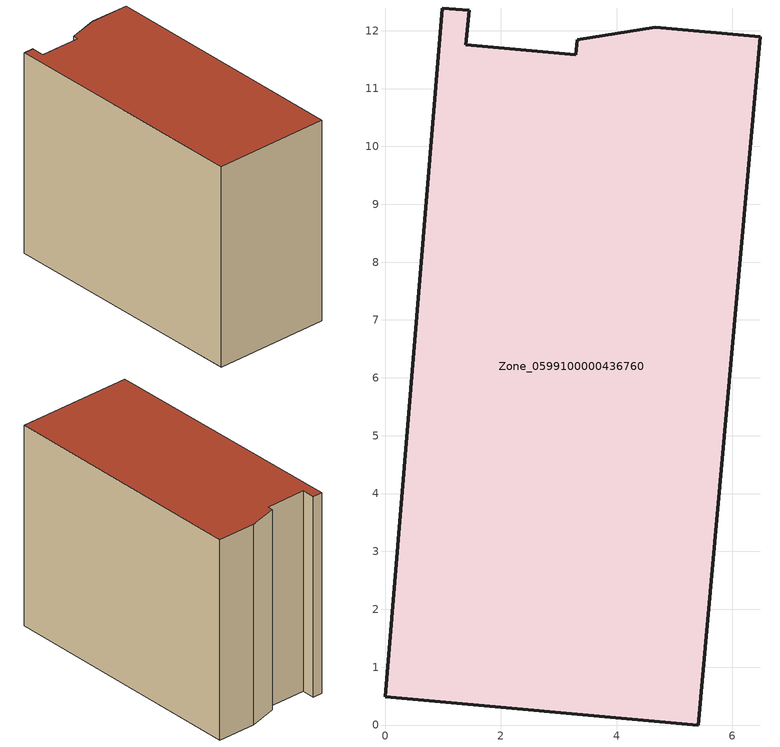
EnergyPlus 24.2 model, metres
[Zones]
Zone_0599100000436760
 floor ground (C_G): 3.32,11.84 4.67,12.06 6.49,11.9 5.41,0 0,0.49 0.98,12.39 1.45,12.35 1.4,11.75 3.29,11.58 z0
 wall outside (C_F): 5.41,0 6.49,11.9 4.67,12.06 3.32,11.84 3.29,11.58 1.4,11.75 1.45,12.35 0.98,12.39 0,0.49 5.41,0 z0:9.49
 roof outside (C_R): 4.67,12.06 3.32,11.84 3.29,11.58 1.4,11.75 1.45,12.35 0.98,12.39 0,0.49 5.41,0 6.49,11.9 z9.49
[BUILDING]
Pand.0599100000436760: North Axis=0; Terrain=City; Loads Convergence Tolerance Value=0.04; Temperature Convergence Tolerance Value=0.4; Solar Distribution=FullExterior; Maximum Number of Warmup Days=25; Minimum Number of Warmup Days=1
[Site:Location]
Rotterdam.The.Hague.AP_ZH_NLD Design_Conditions: Latitude=51.96; Longitude=4.45; Time Zone=1; Elevation=-4.5
[SITE:GROUNDTEMPERATURE:BUILDINGSURFACE]
18, 18, 18, 18, 18, 18, 18, 18, 18, 18, 18, 18
[MATERIAL] Thermal Absorptance=0.9; Solar Absorptance=0.7; Visible Absorptance=0.7
Name | Roughness | Thickness | Conductivity | Density | Specific Heat
G.TI.2006-2014 | MediumSmooth | 0.15 | 0.06 | 540 | 1210
F.TI.2006-2014 | Rough | 0.3 | 0.12 | 1920 | 840
R.TI.2006-2014 | MediumRough | 0.2 | 0.08 | 1500 | 1000
[CONSTRUCTION]
C_G: G.TI.2006-2014
C_F: F.TI.2006-2014
C_R: R.TI.2006-2014
[ZONE]
Zone_0599100000436760: Type=1; Multiplier=1; Ceiling Height=Autocalculate; Volume=Autocalculate; Floor Area=autocalculate; Part of Total Floor Area=Yes
[ZONEINFILTRATION:DESIGNFLOWRATE]
Infil_Zone_0599100000436760: Zone or ZoneList or Space or SpaceList=Zone_0599100000436760; Schedule=AlwaysOn; Design Flow Rate Calculation Method=Flow/Area; Flow Rate per Floor Area=0.0015; Constant Term Coefficient=1; Temperature Term Coefficient=0; Velocity Term Coefficient=0; Velocity Squared Term Coefficient=0
[HVACTEMPLATE:ZONE:IDEALLOADSAIRSYSTEM]
Zone_0599100000436760: Maximum Heating Supply Air Temperature=50; Minimum Cooling Supply Air Temperature=13; Maximum Heating Supply Air Humidity Ratio=0.0156; Minimum Cooling Supply Air Humidity Ratio=0.0077; Heating Limit=NoLimit; Cooling Limit=NoLimit; Dehumidification Control Type=ConstantSensibleHeatRatio; Cooling Sensible Heat Ratio=0.7; Dehumidification Setpoint=60; Humidification Control Type=None; Humidification Setpoint=30; Outdoor Air Method=None; Outdoor Air Flow Rate per Person=0.00944; Outdoor Air Flow Rate per Zone Floor Area=0; Outdoor Air Flow Rate per Zone=0; Demand Controlled Ventilation Type=None; Outdoor Air Economizer Type=NoEconomizer; Heat Recovery Type=None; Sensible Heat Recovery Effectiveness=0.7; Latent Heat Recovery Effectiveness=0.65
[ZONECONTROL:THERMOSTAT]
ThermostatControl_Zone_0599100000436760: Zone or ZoneList=Zone_0599100000436760; Control Type Schedule=DualSetpointControlType; Control 1=Thermostat_Zone_0599100000436760; Temperature Difference Between Cutout And Setpoint=0
[THERMOSTATSETPOINT:DUALSETPOINT]
Thermostat_Zone_0599100000436760: Heating Setpoint Temperature Schedule=HeatingSetpoint_Zone_0599100000436760; Cooling Setpoint Temperature Schedule=CoolingSetpoint_Zone_0599100000436760
[SCHEDULE:COMPACT]
HeatingSetpoint_Zone_0599100000436760: Through: 12/31, For: AllDays, Until: 24:00, 21
CoolingSetpoint_Zone_0599100000436760: Through: 12/31, For: AllDays, Until: 24:00, 24
DualSetpointControlType: Through: 12/31, For: AllDays, Until: 24:00, 4
AlwaysOn: Through: 12/31, For: AllDays, Until: 24:00, 1
